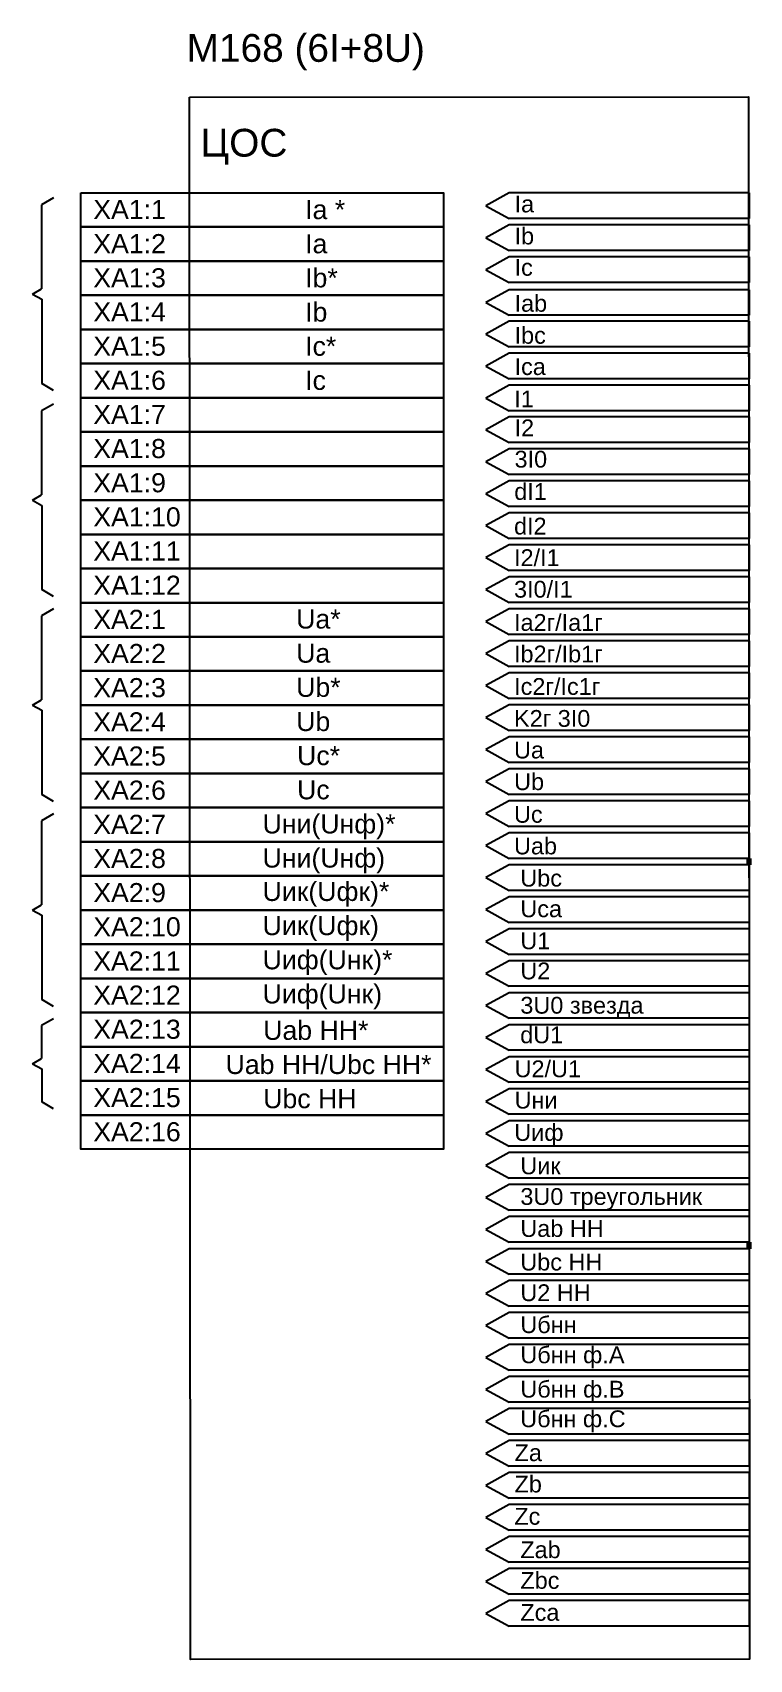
# Model space of a CAD drawing. Header units: millimetres. Extents: x 6 to 13069, y 2 to 2638.
# Drawn here: x 8985.2 to 9132.7, y 2217.5 to 2552 of the extents above; entities that cross this region are included whole.
import ezdxf

# ---------------------------------------------------------------- set-up
doc = ezdxf.new("R2010")
doc.units = ezdxf.units.MM
doc.styles.get("Standard").update_dxf_attribs({"font": 'arial.ttf'})

msp = doc.modelspace()

# ---------------------------------------------------------------- linework, layer by layer
for p, q in [((9083.26, 2519.01), (9078.48, 2516.38)), ((9132.58, 2519.01), (9083.26, 2519.01)), ((9132.58, 2519.01), (9132.58, 2513.75)), ((8989.54, 2517.99), (8987.09, 2516.59)), ((8987.09, 2516.59), (8987.09, 2499.31)), ((9078.48, 2516.38), (9083.26, 2513.75)), ((9083.26, 2512.43), (9078.48, 2509.8)), ((9132.58, 2513.75), (9083.26, 2513.75)), ((9132.58, 2512.43), (9083.26, 2512.43)), ((9132.58, 2512.43), (9132.58, 2507.17)), ((9078.48, 2509.8), (9083.26, 2507.17)), ((9083.26, 2505.85), (9078.48, 2503.22)), ((9132.58, 2507.17), (9083.26, 2507.17)), ((9132.58, 2505.85), (9083.26, 2505.85)), ((9132.58, 2505.85), (9132.58, 2500.59)), ((9078.48, 2503.22), (9083.26, 2500.59)), ((8985.22, 2498.21), (8987.09, 2499.31)), ((9083.26, 2499.12), (9078.48, 2496.49)), ((9132.58, 2500.59), (9083.26, 2500.59)), ((9132.58, 2499.12), (9083.26, 2499.12)), ((9132.58, 2499.12), (9132.58, 2493.86)), ((8985.22, 2498.21), (8987.1, 2497.14)), ((8987.1, 2497.14), (8987.1, 2479.83)), ((9078.48, 2496.49), (9083.26, 2493.86)), ((9083.26, 2492.62), (9078.48, 2489.99)), ((9132.58, 2493.86), (9083.26, 2493.86)), ((9132.58, 2492.62), (9083.26, 2492.62)), ((9132.58, 2492.62), (9132.58, 2487.36)), ((9078.48, 2489.99), (9083.26, 2487.36)), ((9083.26, 2486.05), (9078.48, 2483.41)), ((9132.58, 2487.36), (9083.26, 2487.36)), ((9132.58, 2486.05), (9083.26, 2486.05)), ((9132.58, 2486.05), (9132.58, 2480.78)), ((9078.48, 2483.41), (9083.26, 2480.78)), ((8989.54, 2478.41), (8987.1, 2479.83)), ((9083.26, 2479.47), (9078.48, 2476.84)), ((9132.58, 2480.78), (9083.26, 2480.78)), ((9132.58, 2479.47), (9083.26, 2479.47)), ((9132.58, 2479.47), (9132.58, 2474.21)), ((8989.54, 2475.62), (8987.09, 2474.22)), ((9078.48, 2476.84), (9083.26, 2474.21)), ((8987.09, 2474.22), (8987.09, 2456.94)), ((9083.26, 2472.97), (9078.48, 2470.34)), ((9132.58, 2474.21), (9083.26, 2474.21)), ((9132.58, 2472.97), (9083.26, 2472.97)), ((9132.58, 2472.97), (9132.58, 2467.71)), ((9078.48, 2470.34), (9083.26, 2467.71)), ((9083.26, 2466.39), (9078.48, 2463.76)), ((9132.58, 2467.71), (9083.26, 2467.71)), ((9132.58, 2466.39), (9083.26, 2466.39)), ((9132.58, 2466.39), (9132.58, 2461.13)), ((9078.48, 2463.76), (9083.26, 2461.13)), ((9083.26, 2459.81), (9078.48, 2457.18)), ((9132.58, 2461.13), (9083.26, 2461.13)), ((9132.58, 2459.81), (9083.26, 2459.81)), ((9132.58, 2459.81), (9132.58, 2454.55)), ((8985.22, 2455.84), (8987.09, 2456.94)), ((8985.22, 2455.84), (8987.1, 2454.77)), ((9078.48, 2457.18), (9083.26, 2454.55)), ((8987.1, 2454.77), (8987.1, 2437.46)), ((9083.26, 2453.24), (9078.48, 2450.61)), ((9132.58, 2454.55), (9083.26, 2454.55)), ((9132.58, 2453.24), (9083.26, 2453.24)), ((9132.58, 2453.24), (9132.58, 2447.98)), ((9078.48, 2450.61), (9083.26, 2447.98)), ((9083.26, 2446.66), (9078.48, 2444.03)), ((9132.58, 2447.98), (9083.26, 2447.98)), ((9132.58, 2446.66), (9083.26, 2446.66)), ((9132.58, 2446.66), (9132.58, 2441.4)), ((9078.48, 2444.03), (9083.26, 2441.4)), ((9083.26, 2440.08), (9078.48, 2437.45)), ((9132.58, 2441.4), (9083.26, 2441.4)), ((9132.58, 2440.08), (9083.26, 2440.08)), ((9132.58, 2440.08), (9132.58, 2434.82)), ((8989.54, 2436.04), (8987.1, 2437.46)), ((9078.48, 2437.45), (9083.26, 2434.82)), ((8989.54, 2433.5), (8987.09, 2432.1)), ((8987.09, 2432.1), (8987.09, 2414.82)), ((9083.26, 2433.51), (9078.48, 2430.88)), ((9132.58, 2434.82), (9083.26, 2434.82)), ((9132.58, 2433.51), (9083.26, 2433.51)), ((9132.58, 2433.51), (9132.58, 2428.24)), ((9078.48, 2430.88), (9083.26, 2428.24)), ((9083.26, 2426.93), (9078.48, 2424.3)), ((9132.58, 2428.24), (9083.26, 2428.24)), ((9132.58, 2426.93), (9083.26, 2426.93)), ((9132.58, 2426.93), (9132.58, 2421.67)), ((9078.48, 2424.3), (9083.26, 2421.67)), ((9083.26, 2420.35), (9078.48, 2417.72)), ((9132.58, 2421.67), (9083.26, 2421.67)), ((9132.58, 2420.35), (9083.26, 2420.35)), ((9132.58, 2420.35), (9132.58, 2415.09)), ((9078.48, 2417.72), (9083.26, 2415.09)), ((9132.58, 2415.09), (9083.26, 2415.09)), ((8985.22, 2413.72), (8987.09, 2414.82)), ((8985.22, 2413.72), (8987.1, 2412.65)), ((8987.1, 2412.65), (8987.1, 2395.33)), ((9083.26, 2413.77), (9078.48, 2411.14)), ((9132.58, 2413.77), (9083.26, 2413.77)), ((9132.58, 2413.77), (9132.58, 2408.51)), ((9078.48, 2411.14), (9083.26, 2408.51)), ((9132.58, 2408.51), (9083.26, 2408.51)), ((9083.26, 2407.2), (9078.48, 2404.57)), ((9132.58, 2407.2), (9083.26, 2407.2)), ((9132.58, 2407.2), (9132.58, 2401.94)), ((9078.48, 2404.57), (9083.26, 2401.94)), ((9132.58, 2401.94), (9083.26, 2401.94)), ((9083.26, 2400.62), (9078.48, 2397.99)), ((9132.58, 2400.62), (9083.26, 2400.62)), ((9132.58, 2400.62), (9132.58, 2395.36)), ((8989.54, 2393.91), (8987.1, 2395.33)), ((9078.48, 2397.99), (9083.26, 2395.36)), ((9132.58, 2395.36), (9083.26, 2395.36)), ((9083.26, 2394.04), (9078.48, 2391.41)), ((9132.58, 2394.04), (9083.26, 2394.04)), ((9132.58, 2394.04), (9132.58, 2388.78)), ((8989.54, 2391.35), (8987.09, 2389.95)), ((8987.09, 2389.95), (8987.09, 2372.67)), ((9078.48, 2391.41), (9083.26, 2388.78)), ((9132.58, 2388.78), (9083.26, 2388.78)), ((9083.26, 2387.47), (9078.48, 2384.84)), ((9132.58, 2387.47), (9083.26, 2387.47)), ((9132.58, 2387.47), (9132.58, 2382.2)), ((9078.48, 2384.84), (9083.26, 2382.2)), ((9132.58, 2382.2), (9083.26, 2382.2)), ((9083.26, 2380.89), (9078.48, 2378.26)), ((9078.48, 2378.26), (9083.26, 2375.63)), ((9132.58, 2380.89), (9083.26, 2380.89)), ((9132.58, 2380.89), (9132.58, 2375.63)), ((9132.58, 2375.63), (9083.26, 2375.63)), ((8985.22, 2371.57), (8987.09, 2372.67)), ((8985.22, 2371.57), (8987.1, 2370.5)), ((9083.26, 2374.31), (9078.48, 2371.68)), ((9078.48, 2371.68), (9083.26, 2369.05)), ((9132.58, 2374.31), (9083.26, 2374.31)), ((9132.58, 2374.31), (9132.58, 2369.05)), ((8987.1, 2370.5), (8987.1, 2353.18)), ((9132.58, 2369.05), (9083.26, 2369.05)), ((9083.26, 2367.73), (9078.48, 2365.1)), ((9078.48, 2365.1), (9083.26, 2362.47)), ((9132.58, 2367.73), (9083.26, 2367.73)), ((9132.58, 2367.73), (9132.58, 2362.47)), ((9132.58, 2362.47), (9083.26, 2362.47)), ((9083.26, 2361.16), (9078.48, 2358.53)), ((9078.48, 2358.53), (9083.26, 2355.9)), ((9132.58, 2361.16), (9083.26, 2361.16)), ((9132.58, 2361.16), (9132.58, 2355.9)), ((9132.58, 2355.9), (9083.26, 2355.9)), ((8989.54, 2351.76), (8987.1, 2353.18)), ((9083.26, 2354.58), (9078.48, 2351.95)), ((9078.48, 2351.95), (9083.26, 2349.32)), ((9132.58, 2354.58), (9083.26, 2354.58)), ((9132.58, 2354.58), (9132.58, 2349.32)), ((8989.54, 2349.24), (8987.09, 2347.84)), ((9132.58, 2349.32), (9083.26, 2349.32)), ((8987.09, 2347.84), (8987.09, 2341.06)), ((9083.26, 2348), (9078.48, 2345.37)), ((9078.48, 2345.37), (9083.26, 2342.74)), ((9132.58, 2348), (9083.26, 2348)), ((9132.58, 2348), (9132.58, 2342.74)), ((9083.26, 2341.43), (9078.48, 2338.8)), ((9132.58, 2342.74), (9083.26, 2342.74)), ((9132.58, 2341.43), (9083.26, 2341.43)), ((9132.58, 2341.43), (9132.58, 2336.16)), ((8985.22, 2339.96), (8987.09, 2341.07)), ((8985.22, 2339.96), (8987.1, 2338.9)), ((8987.1, 2338.9), (8987.1, 2332.12)), ((9078.48, 2338.8), (9083.26, 2336.16)), ((9083.26, 2334.85), (9078.48, 2332.22)), ((9132.58, 2336.16), (9083.26, 2336.16)), ((9132.58, 2334.85), (9083.26, 2334.85)), ((9132.58, 2334.85), (9132.58, 2329.59)), ((8989.53, 2330.7), (8987.1, 2332.12)), ((9078.48, 2332.22), (9083.26, 2329.59)), ((9083.26, 2328.27), (9078.48, 2325.64)), ((9132.58, 2329.59), (9083.26, 2329.59)), ((9132.58, 2328.27), (9083.26, 2328.27)), ((9132.58, 2328.27), (9132.58, 2323.01)), ((9078.48, 2325.64), (9083.26, 2323.01)), ((9083.26, 2321.7), (9078.48, 2319.06)), ((9132.58, 2323.01), (9083.26, 2323.01)), ((9132.58, 2321.7), (9083.26, 2321.7)), ((9132.58, 2321.7), (9132.58, 2316.43)), ((9078.48, 2319.06), (9083.26, 2316.43)), ((9083.26, 2315.12), (9078.48, 2312.49)), ((9132.58, 2316.43), (9083.26, 2316.43)), ((9132.58, 2315.12), (9083.26, 2315.12)), ((9132.58, 2315.12), (9132.58, 2309.86)), ((9078.48, 2312.49), (9083.26, 2309.86)), ((9083.26, 2308.54), (9078.48, 2305.91)), ((9132.58, 2309.86), (9083.26, 2309.86)), ((9132.58, 2308.54), (9083.26, 2308.54)), ((9132.58, 2308.54), (9132.58, 2303.28)), ((9078.48, 2305.91), (9083.26, 2303.28)), ((9083.26, 2301.96), (9078.48, 2299.33)), ((9132.58, 2303.28), (9083.26, 2303.28)), ((9132.58, 2301.96), (9083.26, 2301.96)), ((9132.58, 2301.96), (9132.58, 2296.7)), ((9078.48, 2299.33), (9083.26, 2296.7)), ((9083.26, 2295.39), (9078.48, 2292.76)), ((9132.58, 2296.7), (9083.26, 2296.7)), ((9132.58, 2295.39), (9083.26, 2295.39)), ((9132.58, 2295.39), (9132.58, 2290.13)), ((9078.48, 2292.76), (9083.26, 2290.13)), ((9083.26, 2288.81), (9078.48, 2286.18)), ((9132.58, 2290.13), (9083.26, 2290.13)), ((9132.58, 2288.81), (9083.26, 2288.81)), ((9132.58, 2288.81), (9132.58, 2283.55)), ((9078.48, 2286.18), (9083.26, 2283.55)), ((9083.26, 2282.23), (9078.48, 2279.6)), ((9132.58, 2283.55), (9083.26, 2283.55)), ((9132.58, 2282.23), (9083.26, 2282.23)), ((9132.58, 2282.23), (9132.58, 2276.97)), ((9078.48, 2279.6), (9083.26, 2276.97)), ((9083.26, 2275.66), (9078.48, 2273.02)), ((9132.58, 2276.97), (9083.26, 2276.97)), ((9132.58, 2275.66), (9083.26, 2275.66)), ((9132.58, 2275.66), (9132.58, 2270.39)), ((9078.48, 2273.02), (9083.26, 2270.39)), ((9083.26, 2269.08), (9078.48, 2266.45)), ((9132.58, 2270.39), (9083.26, 2270.39)), ((9132.58, 2269.08), (9083.26, 2269.08)), ((9132.58, 2269.08), (9132.58, 2263.82)), ((9078.48, 2266.45), (9083.26, 2263.82)), ((9083.26, 2262.5), (9078.48, 2259.87)), ((9132.58, 2263.82), (9083.26, 2263.82)), ((9132.58, 2262.5), (9083.26, 2262.5)), ((9132.58, 2262.5), (9132.58, 2257.24)), ((9078.48, 2259.87), (9083.26, 2257.24)), ((9083.26, 2255.92), (9078.48, 2253.29)), ((9132.58, 2257.24), (9083.26, 2257.24)), ((9132.58, 2255.92), (9083.26, 2255.92)), ((9132.58, 2255.92), (9132.58, 2250.66)), ((9078.48, 2253.29), (9083.26, 2250.66)), ((9083.26, 2249.35), (9078.48, 2246.72)), ((9132.58, 2250.66), (9083.26, 2250.66)), ((9132.58, 2249.35), (9083.26, 2249.35)), ((9132.58, 2249.35), (9132.58, 2244.09)), ((9078.48, 2246.72), (9083.26, 2244.09)), ((9083.26, 2242.77), (9078.48, 2240.14)), ((9132.58, 2244.09), (9083.26, 2244.09)), ((9132.58, 2242.77), (9083.26, 2242.77)), ((9132.58, 2242.77), (9132.58, 2237.51)), ((9078.48, 2240.14), (9083.26, 2237.51)), ((9083.26, 2236.19), (9078.48, 2233.56)), ((9132.58, 2237.51), (9083.26, 2237.51)), ((9132.58, 2236.19), (9083.26, 2236.19)), ((9132.58, 2236.19), (9132.58, 2230.93)), ((9078.48, 2233.56), (9083.26, 2230.93)), ((9083.26, 2229.62), (9078.48, 2226.98)), ((9132.58, 2230.93), (9083.26, 2230.93)), ((9132.58, 2229.62), (9083.26, 2229.62)), ((9132.58, 2229.62), (9132.58, 2224.35)), ((9078.48, 2226.98), (9083.26, 2224.35)), ((9132.58, 2224.35), (9083.26, 2224.35))]:
    msp.add_line(p, q)
at = {"lineweight": 100}
for p, q in [((9132.54, 2382.2), (9132.54, 2380.89)), ((9132.54, 2303.28), (9132.54, 2301.96))]:
    msp.add_line(p, q, dxfattribs=at)
for points in [[(9017.53, 2538.67), (9132.48, 2538.75), (9132.67, 2217.59), (9017.73, 2217.5)], [(8995.14, 2519.05), (9069.77, 2519.05), (9069.77, 2512.02), (8995.14, 2512.02)], [(8995.14, 2512.02), (9069.77, 2512.02), (9069.77, 2505), (8995.14, 2505)], [(8995.14, 2505), (9069.77, 2505), (9069.77, 2497.98), (8995.14, 2497.98)], [(8995.14, 2497.98), (9069.77, 2497.98), (9069.77, 2490.95), (8995.14, 2490.95)], [(8995.14, 2490.95), (9069.77, 2490.95), (9069.77, 2483.93), (8995.14, 2483.93)], [(8995.14, 2483.93), (9069.77, 2483.93), (9069.77, 2476.91), (8995.14, 2476.91)], [(8995.14, 2476.91), (9069.77, 2476.91), (9069.77, 2469.89), (8995.14, 2469.89)], [(8995.14, 2469.89), (9069.77, 2469.89), (9069.77, 2462.86), (8995.14, 2462.86)], [(8995.14, 2462.86), (9069.77, 2462.86), (9069.77, 2455.84), (8995.14, 2455.84)], [(8995.14, 2455.84), (9069.77, 2455.84), (9069.77, 2448.82), (8995.14, 2448.82)], [(8995.14, 2448.82), (9069.77, 2448.82), (9069.77, 2441.8), (8995.14, 2441.8)], [(8995.14, 2441.8), (9069.77, 2441.8), (9069.77, 2434.77), (8995.14, 2434.77)], [(8995.14, 2434.77), (9069.77, 2434.77), (9069.77, 2427.75), (8995.14, 2427.75)], [(8995.14, 2427.75), (9069.77, 2427.75), (9069.77, 2420.73), (8995.14, 2420.73)], [(8995.14, 2420.73), (9069.77, 2420.73), (9069.77, 2413.7), (8995.14, 2413.7)], [(8995.14, 2413.7), (9069.77, 2413.7), (9069.77, 2406.68), (8995.14, 2406.68)], [(8995.14, 2406.68), (9069.77, 2406.68), (9069.77, 2399.66), (8995.14, 2399.66)], [(8995.14, 2399.66), (9069.77, 2399.66), (9069.77, 2392.64), (8995.14, 2392.64)], [(8995.14, 2392.64), (9069.77, 2392.64), (9069.77, 2385.61), (8995.14, 2385.61)], [(8995.14, 2385.61), (9069.77, 2385.61), (9069.77, 2378.59), (8995.14, 2378.59)], [(8995.14, 2378.59), (9069.77, 2378.59), (9069.77, 2371.57), (8995.14, 2371.57)], [(8995.14, 2371.57), (9069.77, 2371.57), (9069.77, 2364.54), (8995.14, 2364.54)], [(8995.14, 2364.54), (9069.77, 2364.54), (9069.77, 2357.52), (8995.14, 2357.52)], [(8995.14, 2357.52), (9069.77, 2357.52), (9069.77, 2350.5), (8995.14, 2350.5)], [(8995.14, 2350.5), (9069.77, 2350.5), (9069.77, 2343.48), (8995.14, 2343.48)], [(8995.14, 2343.48), (9069.77, 2343.48), (9069.77, 2336.45), (8995.14, 2336.45)], [(8995.14, 2336.45), (9069.77, 2336.45), (9069.77, 2329.43), (8995.14, 2329.43)], [(8995.14, 2329.43), (9069.77, 2329.43), (9069.77, 2322.41), (8995.14, 2322.41)]]:
    msp.add_lwpolyline(points, close=True)

# ---------------------------------------------------------------- texts
for s, height, p in [('M168 (6I+8U)', 5.7136, (9016.91, 2545.97)), ('ЦОС', 5.714, (9019.76, 2526.48)), ('XA1:1', 3.926, (8997.71, 2513.65)), ('Ia *', 3.926, (9041.29, 2513.63)), ('Ia', 3.45, (9084.36, 2515.02)), ('Ib', 3.45, (9084.36, 2508.43)), ('XA1:2', 3.926, (8997.71, 2506.63)), ('Ia', 3.926, (9041.29, 2506.61)), ('Ic', 3.45, (9084.36, 2501.99)), ('XA1:3', 3.926, (8997.71, 2499.61)), ('Ib*', 3.926, (9041.29, 2499.59)), ('XA1:4', 3.926, (8997.71, 2492.59)), ('Ib', 3.926, (9041.29, 2492.56)), ('Iab', 3.45, (9084.36, 2494.59)), ('XA1:5', 3.926, (8997.71, 2485.56)), ('Ic*', 3.926, (9041.29, 2485.54)), ('Ibc', 3.45, (9084.36, 2488.01)), ('XA1:6', 3.926, (8997.71, 2478.54)), ('Ic', 3.926, (9041.29, 2478.52)), ('Ica', 3.45, (9084.36, 2481.58)), ('XA1:7', 3.926, (8997.71, 2471.52)), ('I1', 3.45, (9084.3, 2474.94)), ('I2', 3.45, (9084.36, 2468.99)), ('XA1:8', 3.926, (8997.71, 2464.5)), ('3I0', 3.45, (9084.36, 2462.55)), ('XA1:9', 3.926, (8997.71, 2457.47)), ('dI1', 3.45, (9084.3, 2455.91)), ('XA1:10', 3.926, (8997.71, 2450.45)), ('dI2', 3.45, (9084.25, 2448.79)), ('XA1:11', 3.926, (8997.71, 2443.43)), ('I2/I1', 3.45, (9084.25, 2442.31)), ('XA1:12', 3.926, (8997.71, 2436.4)), ('3I0/I1', 3.45, (9084.25, 2435.81)), ('XA2:1', 3.926, (8997.71, 2429.38)), ('Ua*', 3.926, (9039.44, 2429.45)), ('Ia2г/Ia1г', 3.45, (9084.25, 2428.98)), ('XA2:2', 3.926, (8997.71, 2422.36)), ('Ua', 3.926, (9039.44, 2422.43)), ('Ib2г/Ib1г', 3.45, (9084.25, 2422.5)), ('XA2:3', 3.926, (8997.71, 2415.34)), ('Ub*', 3.926, (9039.44, 2415.41)), ('Ic2г/Ic1г', 3.45, (9084.27, 2415.82)), ('XA2:4', 3.926, (8997.71, 2408.31)), ('Ub', 3.926, (9039.44, 2408.38)), ('K2г 3I0', 3.45, (9084.25, 2409.25)), ('XA2:5', 3.926, (8997.71, 2401.29)), ('Uc*', 3.926, (9039.63, 2401.37)), ('Ua', 3.45, (9084.25, 2402.75)), ('Ub', 3.45, (9084.27, 2396.24)), ('XA2:6', 3.926, (8997.71, 2394.27)), ('Uc', 3.926, (9039.63, 2394.35)), ('Uс', 3.45, (9084.25, 2389.53)), ('XA2:7', 3.926, (8997.71, 2387.24)), ('Uни(Uнф)*', 3.926, (9032.53, 2387.33)), ('Uab', 3.45, (9084.25, 2383.03)), ('XA2:8', 3.926, (8997.71, 2380.22)), ('Uни(Uнф)', 3.926, (9032.53, 2380.31)), ('Ubc', 3.45, (9085.54, 2376.41)), ('XA2:9', 3.926, (8997.71, 2373.2)), ('Uик(Uфк)*', 3.926, (9032.53, 2373.45)), ('Uca', 3.45, (9085.55, 2370.11)), ('XA2:10', 3.926, (8997.71, 2366.18)), ('Uик(Uфк)', 3.926, (9032.53, 2366.42)), ('U1', 3.45, (9085.55, 2363.53)), ('XA2:11', 3.926, (8997.71, 2359.15)), ('Uиф(Uнк)*', 3.926, (9032.54, 2359.4)), ('U2', 3.45, (9085.55, 2357.34)), ('XA2:12', 3.926, (8997.71, 2352.13)), ('Uиф(Uнк)', 3.926, (9032.54, 2352.38)), ('3U0 звезда', 3.45, (9085.55, 2350.28)), ('XA2:13', 3.926, (8997.71, 2345.11)), ('Uab НН*', 3.926, (9032.66, 2344.89)), ('dU1', 3.45, (9085.52, 2344.19)), ('XA2:14', 3.926, (8997.71, 2338.09)), ('Uab НН/Ubc НН*', 3.9259, (9024.92, 2337.87)), ('U2/U1', 3.45, (9084.36, 2337.21)), ('XA2:15', 3.926, (8997.71, 2331.06)), ('Ubc НН', 3.926, (9032.66, 2330.84)), ('Uни', 3.45, (9084.36, 2330.77)), ('XA2:16', 3.926, (8997.71, 2324.04)), ('Uиф', 3.45, (9084.3, 2324.13)), ('Uик', 3.45, (9085.54, 2317.26)), ('3U0 треугольник', 3.4502, (9085.55, 2310.96)), ('Uab НН', 3.45, (9085.55, 2304.38)), ('Ubc НН', 3.45, (9085.54, 2297.48)), ('U2 НН', 3.45, (9085.55, 2291.18)), ('Uбнн', 3.45, (9085.55, 2284.61)), ('Uбнн ф.A', 3.45, (9085.55, 2278.41)), ('Uбнн ф.B', 3.45, (9085.55, 2271.35)), ('Uбнн ф.C', 3.45, (9085.52, 2265.26)), ('Za', 3.45, (9084.36, 2258.28)), ('Zb', 3.45, (9084.36, 2251.84)), ('Zc', 3.45, (9084.3, 2245.2)), ('Zab', 3.45, (9085.54, 2238.33)), ('Zbc', 3.45, (9085.55, 2232.03)), ('Zca', 3.45, (9085.55, 2225.46))]:
    msp.add_text(s, height=height).set_placement(p)

doc.saveas('drawing.dxf')
